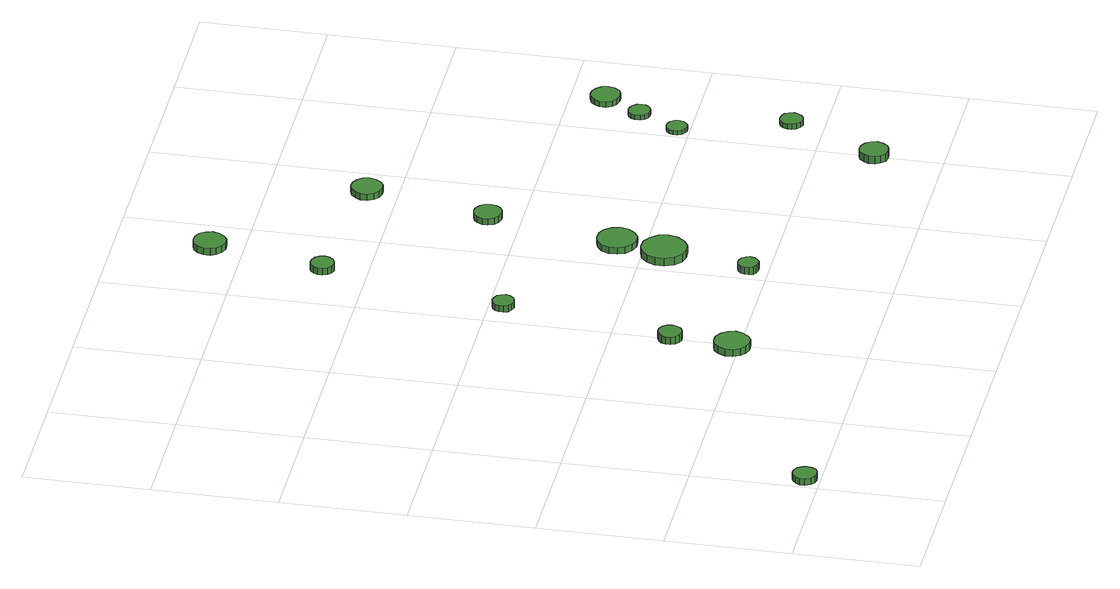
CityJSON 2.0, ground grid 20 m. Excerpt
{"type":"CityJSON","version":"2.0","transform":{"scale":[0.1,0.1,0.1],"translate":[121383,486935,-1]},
"CityObjects":{
"tree1":{"type":"SolitaryVegetationObject","attributes":{"function":"something"},"geometry":[{"type":"MultiSurface","lod":"1","boundaries":[[[0,1,2,3,4,5,6,7,8,9,10,11,12,13,14]],[[15,16,17,18,19,20,21,22,23,24,25,26,27,28,29]],[[0,29,28,1]],[[1,28,27,2]],[[2,27,26,3]],[[3,26,25,4]],[[4,25,24,5]],[[5,24,23,6]],[[6,23,22,7]],[[7,22,21,8]],[[8,21,20,9]],[[9,20,19,10]],[[10,19,18,11]],[[11,18,17,12]],[[12,17,16,13]],[[13,16,15,14]],[[14,15,29,0]]]}]},
"tree2":{"type":"SolitaryVegetationObject","attributes":{"function":"something"},"geometry":[{"type":"MultiSurface","lod":"1","boundaries":[[[30,31,32,33,34,35,36,37,38,39,40,41,42,43,44]],[[45,46,47,48,49,50,51,52,53,54,55,56,57,58,59]],[[30,59,58,31]],[[31,58,57,32]],[[32,57,56,33]],[[33,56,55,34]],[[34,55,54,35]],[[35,54,53,36]],[[36,53,52,37]],[[37,52,51,38]],[[38,51,50,39]],[[39,50,49,40]],[[40,49,48,41]],[[41,48,47,42]],[[42,47,46,43]],[[43,46,45,44]],[[44,45,59,30]]]}]},
"tree3":{"type":"SolitaryVegetationObject","attributes":{"function":"something"},"geometry":[{"type":"MultiSurface","lod":"1","boundaries":[[[60,61,62,63,64,65,66,67,68,69,70,71,72,73,74]],[[75,76,77,78,79,80,81,82,83,84,85,86,87,88,89]],[[60,89,88,61]],[[61,88,87,62]],[[62,87,86,63]],[[63,86,85,64]],[[64,85,84,65]],[[65,84,83,66]],[[66,83,82,67]],[[67,82,81,68]],[[68,81,80,69]],[[69,80,79,70]],[[70,79,78,71]],[[71,78,77,72]],[[72,77,76,73]],[[73,76,75,74]],[[74,75,89,60]]]}]},
"tree4":{"type":"SolitaryVegetationObject","attributes":{"function":"something"},"geometry":[{"type":"MultiSurface","lod":"1","boundaries":[[[90,91,92,93,94,95,96,97,98,99,100,101,102,103,104]],[[105,106,107,108,109,110,111,112,113,114,115,116,117,118,119]],[[90,119,118,91]],[[91,118,117,92]],[[92,117,116,93]],[[93,116,115,94]],[[94,115,114,95]],[[95,114,113,96]],[[96,113,112,97]],[[97,112,111,98]],[[98,111,110,99]],[[99,110,109,100]],[[100,109,108,101]],[[101,108,107,102]],[[102,107,106,103]],[[103,106,105,104]],[[104,105,119,90]]]}]},
"tree5":{"type":"SolitaryVegetationObject","attributes":{"function":"something"},"geometry":[{"type":"MultiSurface","lod":"1","boundaries":[[[120,121,122,123,124,125,126,127,128,129,130,131,132,133,134]],[[135,136,137,138,139,140,141,142,143,144,145,146,147,148,149]],[[120,149,148,121]],[[121,148,147,122]],[[122,147,146,123]],[[123,146,145,124]],[[124,145,144,125]],[[125,144,143,126]],[[126,143,142,127]],[[127,142,141,128]],[[128,141,140,129]],[[129,140,139,130]],[[130,139,138,131]],[[131,138,137,132]],[[132,137,136,133]],[[133,136,135,134]],[[134,135,149,120]]]}]},
"tree6":{"type":"SolitaryVegetationObject","attributes":{"function":"something"},"geometry":[{"type":"MultiSurface","lod":"1","boundaries":[[[150,151,152,153,154,155,156,157,158,159,160,161,162,163,164]],[[165,166,167,168,169,170,171,172,173,174,175,176,177,178,179]],[[150,179,178,151]],[[151,178,177,152]],[[152,177,176,153]],[[153,176,175,154]],[[154,175,174,155]],[[155,174,173,156]],[[156,173,172,157]],[[157,172,171,158]],[[158,171,170,159]],[[159,170,169,160]],[[160,169,168,161]],[[161,168,167,162]],[[162,167,166,163]],[[163,166,165,164]],[[164,165,179,150]]]}]},
"tree7":{"type":"SolitaryVegetationObject","attributes":{"function":"something"},"geometry":[{"type":"MultiSurface","lod":"1","boundaries":[[[180,181,182,183,184,185,186,187,188,189,190,191,192,193,194]],[[195,196,197,198,199,200,201,202,203,204,205,206,207,208,209]],[[180,209,208,181]],[[181,208,207,182]],[[182,207,206,183]],[[183,206,205,184]],[[184,205,204,185]],[[185,204,203,186]],[[186,203,202,187]],[[187,202,201,188]],[[188,201,200,189]],[[189,200,199,190]],[[190,199,198,191]],[[191,198,197,192]],[[192,197,196,193]],[[193,196,195,194]],[[194,195,209,180]]]}]},
"tree8":{"type":"SolitaryVegetationObject","attributes":{"function":"something"},"geometry":[{"type":"MultiSurface","lod":"1","boundaries":[[[210,211,212,213,214,215,216,217,218,219,220,221,222,223,224]],[[225,226,227,228,229,230,231,232,233,234,235,236,237,238,239]],[[210,239,238,211]],[[211,238,237,212]],[[212,237,236,213]],[[213,236,235,214]],[[214,235,234,215]],[[215,234,233,216]],[[216,233,232,217]],[[217,232,231,218]],[[218,231,230,219]],[[219,230,229,220]],[[220,229,228,221]],[[221,228,227,222]],[[222,227,226,223]],[[223,226,225,224]],[[224,225,239,210]]]}]},
"tree9":{"type":"SolitaryVegetationObject","attributes":{"function":"something"},"geometry":[{"type":"MultiSurface","lod":"1","boundaries":[[[240,241,242,243,244,245,246,247,248,249,250,251,252,253,254]],[[255,256,257,258,259,260,261,262,263,264,265,266,267,268,269]],[[240,269,268,241]],[[241,268,267,242]],[[242,267,266,243]],[[243,266,265,244]],[[244,265,264,245]],[[245,264,263,246]],[[246,263,262,247]],[[247,262,261,248]],[[248,261,260,249]],[[249,260,259,250]],[[250,259,258,251]],[[251,258,257,252]],[[252,257,256,253]],[[253,256,255,254]],[[254,255,269,240]]]}]},
"tree10":{"type":"SolitaryVegetationObject","attributes":{"function":"something"},"geometry":[{"type":"MultiSurface","lod":"1","boundaries":[[[270,271,272,273,274,275,276,277,278,279,280,281,282,283,284]],[[285,286,287,288,289,290,291,292,293,294,295,296,297,298,299]],[[270,299,298,271]],[[271,298,297,272]],[[272,297,296,273]],[[273,296,295,274]],[[274,295,294,275]],[[275,294,293,276]],[[276,293,292,277]],[[277,292,291,278]],[[278,291,290,279]],[[279,290,289,280]],[[280,289,288,281]],[[281,288,287,282]],[[282,287,286,283]],[[283,286,285,284]],[[284,285,299,270]]]}]},
"tree11":{"type":"SolitaryVegetationObject","attributes":{"function":"something"},"geometry":[{"type":"MultiSurface","lod":"1","boundaries":[[[300,301,302,303,304,305,306,307,308,309,310,311,312,313,314]],[[315,316,317,318,319,320,321,322,323,324,325,326,327,328,329]],[[300,329,328,301]],[[301,328,327,302]],[[302,327,326,303]],[[303,326,325,304]],[[304,325,324,305]],[[305,324,323,306]],[[306,323,322,307]],[[307,322,321,308]],[[308,321,320,309]],[[309,320,319,310]],[[310,319,318,311]],[[311,318,317,312]],[[312,317,316,313]],[[313,316,315,314]],[[314,315,329,300]]]}]},
"tree12":{"type":"SolitaryVegetationObject","attributes":{"function":"something"},"geometry":[{"type":"MultiSurface","lod":"1","boundaries":[[[330,331,332,333,334,335,336,337,338,339,340,341,342,343,344]],[[345,346,347,348,349,350,351,352,353,354,355,356,357,358,359]],[[330,359,358,331]],[[331,358,357,332]],[[332,357,356,333]],[[333,356,355,334]],[[334,355,354,335]],[[335,354,353,336]],[[336,353,352,337]],[[337,352,351,338]],[[338,351,350,339]],[[339,350,349,340]],[[340,349,348,341]],[[341,348,347,342]],[[342,347,346,343]],[[343,346,345,344]],[[344,345,359,330]]]}]},
"tree13":{"type":"SolitaryVegetationObject","attributes":{"function":"something"},"geometry":[{"type":"MultiSurface","lod":"1","boundaries":[[[360,361,362,363,364,365,366,367,368,369,370,371,372,373,374]],[[375,376,377,378,379,380,381,382,383,384,385,386,387,388,389]],[[360,389,388,361]],[[361,388,387,362]],[[362,387,386,363]],[[363,386,385,364]],[[364,385,384,365]],[[365,384,383,366]],[[366,383,382,367]],[[367,382,381,368]],[[368,381,380,369]],[[369,380,379,370]],[[370,379,378,371]],[[371,378,377,372]],[[372,377,376,373]],[[373,376,375,374]],[[374,375,389,360]]]}]},
"tree14":{"type":"SolitaryVegetationObject","attributes":{"function":"something"},"geometry":[{"type":"MultiSurface","lod":"1","boundaries":[[[390,391,392,393,394,395,396,397,398,399,400,401,402,403,404]],[[405,406,407,408,409,410,411,412,413,414,415,416,417,418,419]],[[390,419,418,391]],[[391,418,417,392]],[[392,417,416,393]],[[393,416,415,394]],[[394,415,414,395]],[[395,414,413,396]],[[396,413,412,397]],[[397,412,411,398]],[[398,411,410,399]],[[399,410,409,400]],[[400,409,408,401]],[[401,408,407,402]],[[402,407,406,403]],[[403,406,405,404]],[[404,405,419,390]]]}]},
"tree15":{"type":"SolitaryVegetationObject","attributes":{"function":"something"},"geometry":[{"type":"MultiSurface","lod":"1","boundaries":[[[420,421,422,423,424,425,426,427,428,429,430,431,432,433,434]],[[435,436,437,438,439,440,441,442,443,444,445,446,447,448,449]],[[420,449,448,421]],[[421,448,447,422]],[[422,447,446,423]],[[423,446,445,424]],[[424,445,444,425]],[[425,444,443,426]],[[426,443,442,427]],[[427,442,441,428]],[[428,441,440,429]],[[429,440,439,430]],[[430,439,438,431]],[[431,438,437,432]],[[432,437,436,433]],[[433,436,435,434]],[[434,435,449,420]]]}]},
"tree16":{"type":"SolitaryVegetationObject","attributes":{"function":"something"},"geometry":[{"type":"MultiSurface","lod":"1","boundaries":[[[450,451,452,453,454,455,456,457,458,459,460,461,462,463,464]],[[465,466,467,468,469,470,471,472,473,474,475,476,477,478,479]],[[450,479,478,451]],[[451,478,477,452]],[[452,477,476,453]],[[453,476,475,454]],[[454,475,474,455]],[[455,474,473,456]],[[456,473,472,457]],[[457,472,471,458]],[[458,471,470,459]],[[459,470,469,460]],[[460,469,468,461]],[[461,468,467,462]],[[462,467,466,463]],[[463,466,465,464]],[[464,465,479,450]]]}]}
},
"vertices":[
[46,25,17],[44,32,17],[40,39,17],[33,43,17],[25,44,17],[18,41,17],[12,36,17],[8,29,17],[8,21,17],[12,13,17],[18,8,17],[25,6,17],[33,7,17],[40,10,17],[44,17,17],[44,17,6],[40,10,6],[33,7,6],[25,6,6],[18,8,6],[12,13,6],[8,21,6],[8,29,6],[12,36,6],[18,41,6],[25,44,6],[33,43,6],[40,39,6],[44,32,6],[46,25,6],
[409,208,27],[406,220,27],[399,229,27],[389,235,27],[378,236,27],[366,233,27],[358,225,27],[353,214,27],[353,202,27],[358,191,27],[366,184,27],[378,180,27],[389,181,27],[399,187,27],[406,197,27],[406,197,15],[399,187,15],[389,181,15],[378,180,15],[366,184,15],[358,191,15],[353,202,15],[353,214,15],[358,225,15],[366,233,15],[378,236,15],[389,235,15],[399,229,15],[406,220,15],[409,208,15],
[415,308,23],[413,316,23],[409,322,23],[402,326,23],[394,327,23],[387,324,23],[381,319,23],[378,312,23],[378,304,23],[381,297,23],[387,292,23],[394,289,23],[402,290,23],[409,294,23],[413,300,23],[413,300,10],[409,294,10],[402,290,10],[394,289,10],[387,292,10],[381,297,10],[378,304,10],[378,312,10],[381,319,10],[387,324,10],[394,327,10],[402,326,10],[409,322,10],[413,316,10],[415,308,10],
[466,578,17],[464,585,17],[460,591,17],[454,594,17],[447,595,17],[440,593,17],[434,588,17],[432,582,17],[432,575,17],[434,568,17],[440,563,17],[447,561,17],[454,562,17],[460,565,17],[464,571,17],[464,571,6],[460,565,6],[454,562,6],[447,561,6],[440,563,6],[434,568,6],[432,575,6],[432,582,6],[434,588,6],[440,593,6],[447,595,6],[454,594,6],[460,591,6],[464,585,6],[466,578,6],
[641,231,23],[639,237,23],[635,243,23],[629,246,23],[623,247,23],[616,245,23],[611,240,23],[609,234,23],[609,227,23],[611,221,23],[616,217,23],[623,215,23],[629,215,23],[635,219,23],[639,224,23],[639,224,10],[635,219,10],[629,215,10],[623,215,10],[616,217,10],[611,221,10],[609,227,10],[609,234,10],[611,240,10],[616,245,10],[623,247,10],[629,246,10],[635,243,10],[639,237,10],[641,231,10],
[687,368,19],[684,382,19],[675,394,19],[662,402,19],[647,403,19],[633,399,19],[622,389,19],[616,375,19],[616,360,19],[622,346,19],[633,336,19],[647,332,19],[662,333,19],[675,341,19],[684,353,19],[684,353,6],[675,341,6],[662,333,6],[647,332,6],[633,336,6],[622,346,6],[616,360,6],[616,375,6],[622,389,6],[633,399,6],[647,403,6],[662,402,6],[675,394,6],[684,382,6],[687,368,6],
[525,871,18],[523,879,18],[519,885,18],[512,889,18],[504,890,18],[497,888,18],[491,882,18],[488,875,18],[488,868,18],[491,860,18],[497,855,18],[504,853,18],[512,854,18],[519,858,18],[523,864,18],[523,864,6],[519,858,6],[512,854,6],[504,853,6],[497,855,6],[491,860,6],[488,868,6],[488,875,6],[491,882,6],[497,888,6],[504,890,6],[512,889,6],[519,885,6],[523,879,6],[525,871,6],
[699,444,17],[696,457,17],[688,468,17],[677,474,17],[664,475,17],[652,471,17],[642,463,17],[637,451,17],[637,438,17],[642,426,17],[652,417,17],[664,413,17],[677,414,17],[688,421,17],[696,431,17],[696,431,6],[688,421,6],[677,414,6],[664,413,6],[652,417,6],[642,426,6],[637,438,6],[637,451,6],[642,463,6],[652,471,6],[664,475,6],[677,474,6],[688,468,6],[696,457,6],[699,444,6],
[564,1054,18],[561,1064,18],[555,1073,18],[546,1078,18],[535,1079,18],[525,1076,18],[517,1069,18],[513,1059,18],[513,1048,18],[517,1039,18],[525,1032,18],[535,1028,18],[546,1029,18],[555,1035,18],[561,1043,18],[561,1043,6],[555,1035,6],[546,1029,6],[535,1028,6],[525,1032,6],[517,1039,6],[513,1048,6],[513,1059,6],[517,1069,6],[525,1076,6],[535,1079,6],[546,1078,6],[555,1073,6],[561,1064,6],[564,1054,6],
[729,653,17],[727,662,17],[722,669,17],[714,674,17],[705,675,17],[696,672,17],[689,666,17],[685,658,17],[685,649,17],[689,640,17],[696,634,17],[705,631,17],[714,632,17],[722,637,17],[727,644,17],[727,644,6],[722,637,6],[714,632,6],[705,631,6],[696,634,6],[689,640,6],[685,649,6],[685,658,6],[689,666,6],[696,672,6],[705,675,6],[714,674,6],[722,669,6],[727,662,6],[729,653,6],
[771,850,17],[769,860,17],[763,868,17],[754,873,17],[744,874,17],[734,871,17],[727,864,17],[722,855,17],[722,845,17],[727,835,17],[734,828,17],[744,825,17],[754,826,17],[763,831,17],[769,840,17],[769,840,6],[763,831,6],[754,826,6],[744,825,6],[734,828,6],[727,835,6],[722,845,6],[722,855,6],[727,864,6],[734,871,6],[744,874,6],[754,873,6],[763,868,6],[769,860,6],[771,850,6],
[1019,108,23],[1017,117,23],[1011,125,23],[1003,130,23],[994,131,23],[985,128,23],[978,121,23],[974,113,23],[974,103,23],[978,95,23],[985,88,23],[994,86,23],[1003,87,23],[1011,91,23],[1017,99,23],[1017,99,10],[1011,91,10],[1003,87,10],[994,86,10],[985,88,10],[978,95,10],[974,103,10],[974,113,10],[978,121,10],[985,128,10],[994,131,10],[1003,130,10],[1011,125,10],[1017,117,10],[1019,108,10],
[1038,421,14],[1037,427,14],[1033,433,14],[1027,436,14],[1020,437,14],[1014,435,14],[1009,430,14],[1006,424,14],[1006,417,14],[1009,411,14],[1014,407,14],[1020,404,14],[1027,405,14],[1033,409,14],[1037,414,14],[1037,414,7],[1033,409,7],[1027,405,7],[1020,404,7],[1014,407,7],[1009,411,7],[1006,417,7],[1006,424,7],[1009,430,7],[1014,435,7],[1020,437,7],[1027,436,7],[1033,433,7],[1037,427,7],[1038,421,7],
[1092,252,16],[1090,260,16],[1086,266,16],[1080,269,16],[1072,270,16],[1065,268,16],[1060,263,16],[1057,256,16],[1057,249,16],[1060,242,16],[1065,237,16],[1072,234,16],[1080,235,16],[1086,239,16],[1090,245,16],[1090,245,7],[1086,239,7],[1080,235,7],[1072,234,7],[1065,237,7],[1060,242,7],[1057,249,7],[1057,256,7],[1060,263,7],[1065,268,7],[1072,270,7],[1080,269,7],[1086,266,7],[1090,260,7],[1092,252,7],
[1075,486,14],[1074,493,14],[1069,499,14],[1063,502,14],[1056,503,14],[1049,501,14],[1044,496,14],[1041,490,14],[1041,482,14],[1044,476,14],[1049,471,14],[1056,469,14],[1063,470,14],[1069,473,14],[1074,479,14],[1074,479,6],[1069,473,6],[1063,470,6],[1056,469,6],[1049,471,6],[1044,476,6],[1041,482,6],[1041,490,6],[1044,496,6],[1049,501,6],[1056,503,6],[1063,502,6],[1069,499,6],[1074,493,6],[1075,486,6],
[1116,546,15],[1114,555,15],[1108,563,15],[1100,568,15],[1090,569,15],[1081,566,15],[1073,560,15],[1069,551,15],[1069,541,15],[1073,532,15],[1081,526,15],[1090,523,15],[1100,524,15],[1108,528,15],[1114,536,15],[1114,536,6],[1108,528,6],[1100,524,6],[1090,523,6],[1081,526,6],[1073,532,6],[1069,541,6],[1069,551,6],[1073,560,6],[1081,566,6],[1090,569,6],[1100,568,6],[1108,563,6],[1114,555,6],[1116,546,6]
]}
